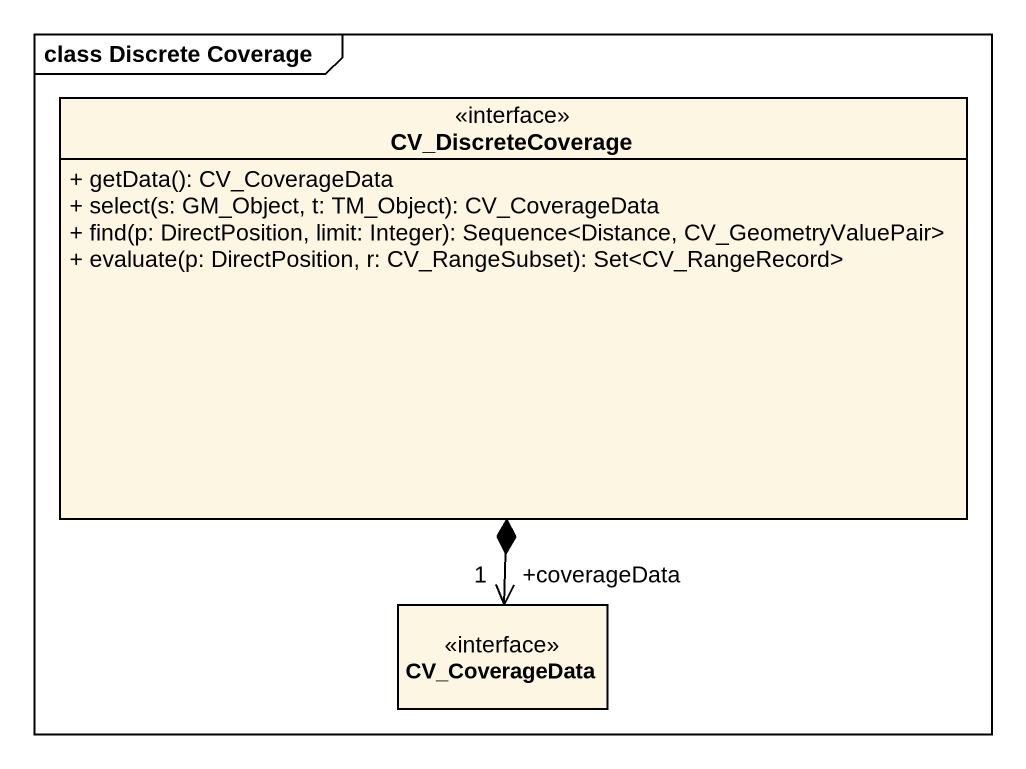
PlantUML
@startuml
mainframe class Discrete Coverage
hide circle
hide empty members
skinparam classAttributeIconSize 0
class CV_DiscreteCoverage <<interface>> {
  + getData(): CV_CoverageData
  + select(s: GM_Object, t: TM_Object): CV_CoverageData
  + find(p: DirectPosition, limit: Integer): Sequence<Distance, CV_GeometryValuePair>
  + evaluate(p: DirectPosition, r: CV_RangeSubset): Set<CV_RangeRecord>
}
class CV_CoverageData <<interface>>
CV_CoverageData "+coverageData\n1" <-up-* CV_DiscreteCoverage
@enduml
